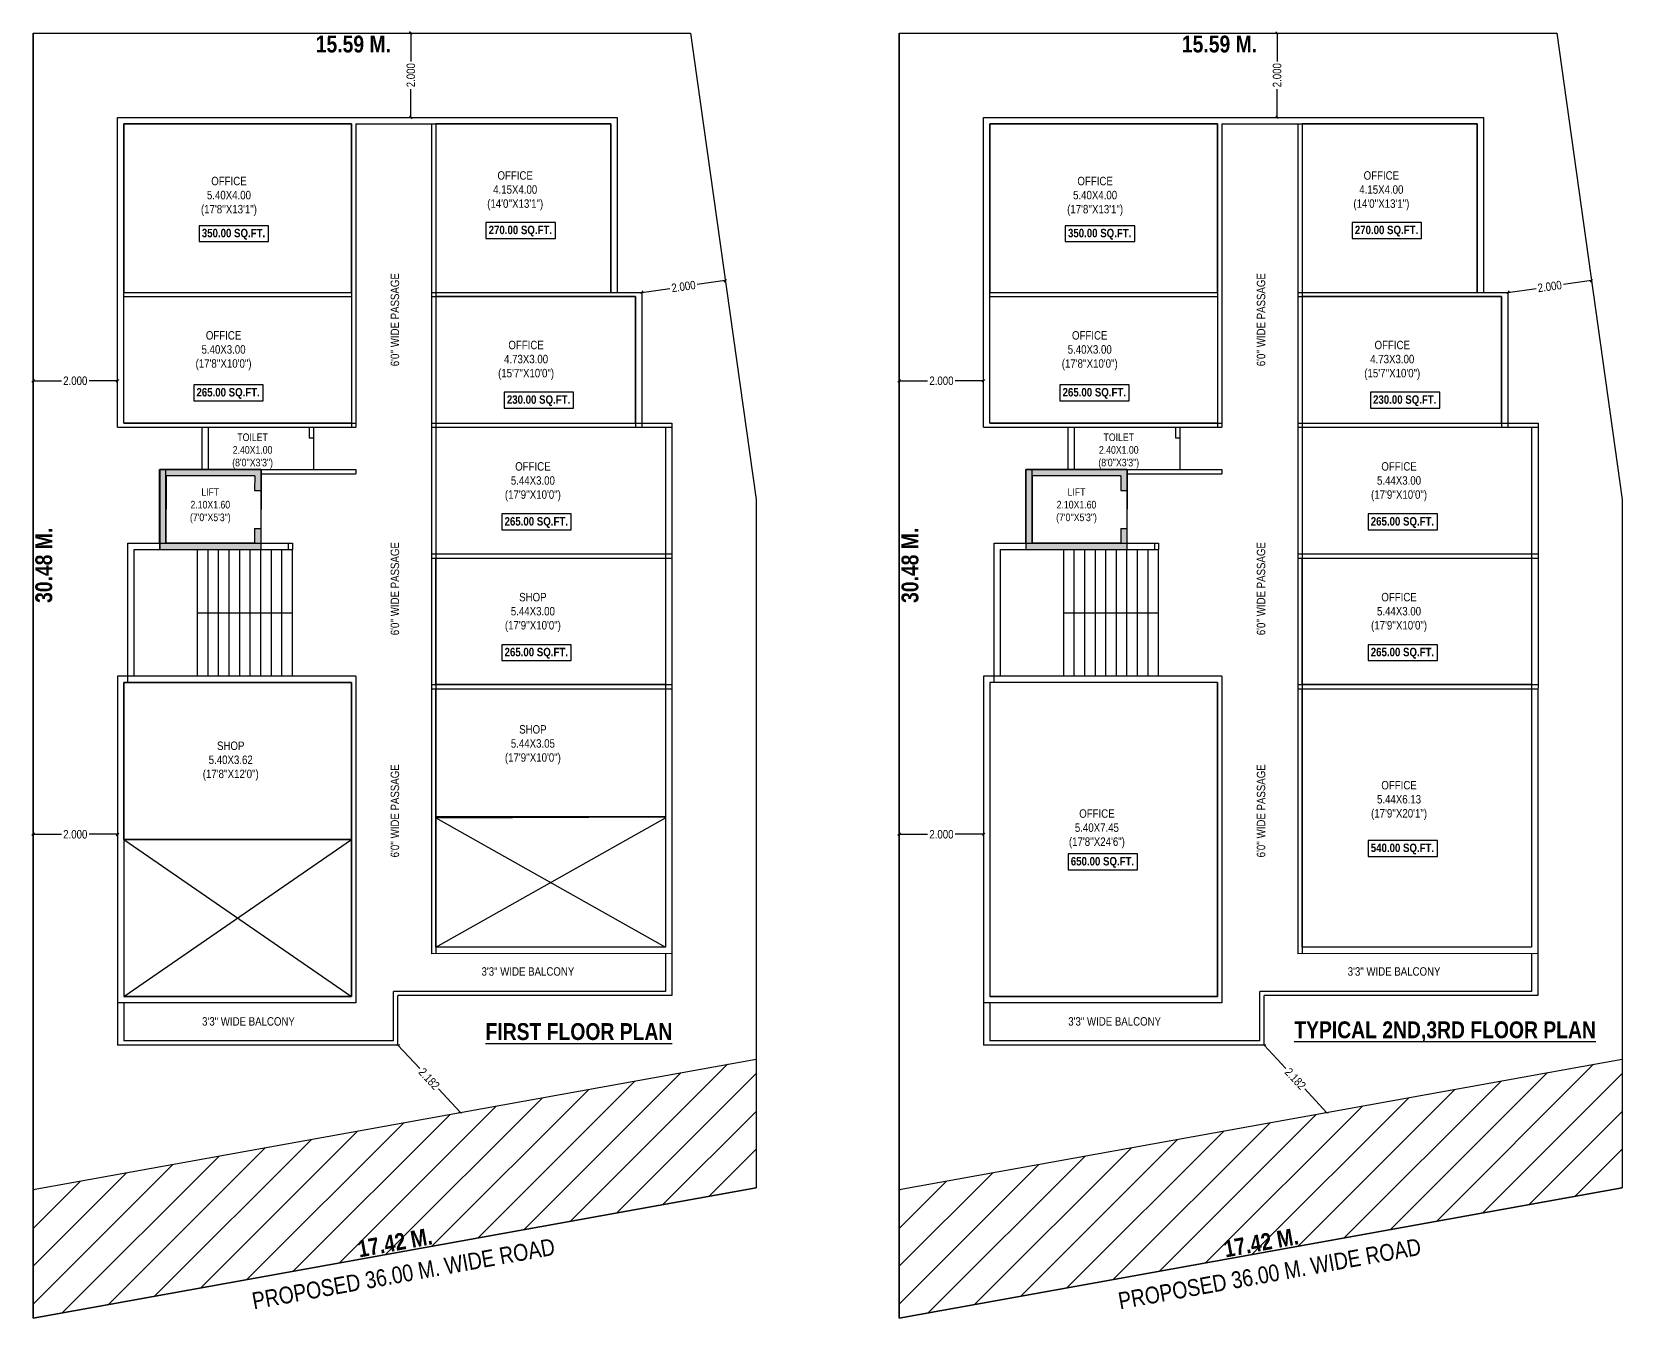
# Model space of a CAD drawing. Extents: x 3011.5 to 3070.1, y 1227.5 to 1258.
# Drawn here: x 3032.36 to 3070.07, y 1227.49 to 1258 of the extents above; entities that cross this region are included whole.
import ezdxf

# ---------------------------------------------------------------- set-up
doc = ezdxf.new("R2010")
doc.units = 0
doc.layers.get('0').update_dxf_attribs({"linetype": 'CONTINUOUS'})
doc.layers.get('DEFPOINTS').update_dxf_attribs({"linetype": 'CONTINUOUS'})
doc.layers.add('TEXT_', color=255, linetype='CONTINUOUS')
doc.styles.add('AN', font='ARIALN.TTF')
doc.dimstyles.new('DIM', dxfattribs={"dimtxt": 0.2, "dimasz": 0.06, "dimexe": 0.05, "dimexo": 0.3, "dimgap": 0.05, "dimtad": 0, "dimdec": 3, "dimlfac": -1, "dimzin": 1, "dimtxsty": 'AN', "dimblk1": 'OBLIQUE', "dimblk2": 'OBLIQUE', "dimsah": 1, "dimcen": 0.001, "dimse1": 1, "dimse2": 1, "dimclrd": 252, "dimclre": 256, "dimclrt": 1, "dimadec": 4, "dimazin": 3, "dimtfac": 1, "dimtdec": 3, "dimtofl": 0, "dimtmove": 0, "dimatfit": 3, "dimtolj": 1, "dimtzin": 1})

# ---------------------------------------------------------------- blocks, each defined once
blk = doc.blocks.new('_OBLIQUE')
at = {"color": 0, "linetype": 'BYBLOCK'}
blk.add_line((-0.5, -0.5), (0.5, 0.5), dxfattribs=at)
blk = doc.blocks.new('*D19')
at = {"color": 252}
for p, q in [((3032.388, 1249.726), (3033.06, 1249.726)), ((3034.388, 1249.726), (3033.715, 1249.726))]:
    blk.add_line(p, q, dxfattribs=at)
at = {"layer": 'DEFPOINTS', "color": 0}
for p in [(3032.388, 1249.726), (3032.388, 1249.649, 11.978), (3034.388, 1249.649, 11.978)]:
    blk.add_point(p, dxfattribs=at)
at = {"color": 252, "xscale": 0.06, "yscale": 0.06, "zscale": 0.06}
for p, rotation in [((3032.388, 1249.726), 180.0000000001303), ((3034.388, 1249.726), 1.302958e-10)]:
    blk.add_blockref('_OBLIQUE', p, dxfattribs=dict(at, rotation=rotation))
at = {"color": 1, "insert": (3033.388, 1249.726), "char_height": 0.2, "attachment_point": 5, "style": 'AN'}
blk.add_mtext('\\A1;2.000', dxfattribs=at)
blk = doc.blocks.new('*D31')
at = {"color": 252}
for p, q in [((3032.388, 1238.97), (3033.06, 1238.97)), ((3034.388, 1238.97), (3033.715, 1238.97))]:
    blk.add_line(p, q, dxfattribs=at)
at = {"layer": 'DEFPOINTS', "color": 0}
for p in [(3032.388, 1238.961, 11.978), (3034.388, 1238.97), (3034.388, 1238.961, 11.978)]:
    blk.add_point(p, dxfattribs=at)
at = {"color": 252, "xscale": 0.06, "yscale": 0.06, "zscale": 0.06, "rotation": 180}
blk.add_blockref('_OBLIQUE', (3032.388, 1238.97), dxfattribs=at)
at = {"color": 252, "xscale": 0.06, "yscale": 0.06, "zscale": 0.06}
blk.add_blockref('_OBLIQUE', (3034.388, 1238.97), dxfattribs=at)
at = {"color": 1, "insert": (3033.388, 1238.97), "char_height": 0.2, "attachment_point": 5, "style": 'AN'}
blk.add_mtext('\\A1;2.000', dxfattribs=at)
blk = doc.blocks.new('*D32')
at = {"color": 252}
for p, q in [((3041.346, 1257.974), (3041.346, 1257.302)), ((3041.346, 1255.974), (3041.346, 1256.646))]:
    blk.add_line(p, q, dxfattribs=at)
at = {"layer": 'DEFPOINTS', "color": 0}
for p in [(3041.346, 1257.974, 11.978), (3041.346, 1255.974, 11.978), (3041.346, 1255.974)]:
    blk.add_point(p, dxfattribs=at)
at = {"color": 252, "xscale": 0.06, "yscale": 0.06, "zscale": 0.06}
for p, rotation in [((3041.346, 1257.974), 90), ((3041.346, 1255.974), 270)]:
    blk.add_blockref('_OBLIQUE', p, dxfattribs=dict(at, rotation=rotation))
at = {"color": 1, "insert": (3041.346, 1256.974), "char_height": 0.2, "attachment_point": 5, "rotation": 90, "style": 'AN'}
blk.add_mtext('\\A1;2.000', dxfattribs=at)
blk = doc.blocks.new('*D28')
at = {"color": 252}
for p, q in [((3048.802, 1252.102), (3048.136, 1252.008)), ((3046.821, 1251.824), (3047.487, 1251.917))]:
    blk.add_line(p, q, dxfattribs=at)
at = {"layer": 'DEFPOINTS', "color": 0}
for p in [(3048.802, 1252.102, 11.978), (3048.802, 1252.102), (3046.821, 1251.824, 11.978)]:
    blk.add_point(p, dxfattribs=at)
at = {"color": 252, "xscale": 0.06, "yscale": 0.06, "zscale": 0.06}
for p, rotation in [((3048.802, 1252.102), 7.988591707464048), ((3046.821, 1251.824), 187.988591707464)]:
    blk.add_blockref('_OBLIQUE', p, dxfattribs=dict(at, rotation=rotation))
at = {"color": 1, "insert": (3047.811, 1251.963), "char_height": 0.2, "attachment_point": 5, "rotation": 7.9886, "style": 'AN'}
blk.add_mtext('\\A1;2.000', dxfattribs=at)
blk = doc.blocks.new('*D30')
at = {"color": 252}
for p, q in [((3041.038, 1233.972), (3041.557, 1233.412)), ((3042.521, 1232.372), (3042.002, 1232.932))]:
    blk.add_line(p, q, dxfattribs=at)
at = {"layer": 'DEFPOINTS', "color": 0}
for p in [(3041.038, 1233.972, 11.978), (3042.521, 1232.372, 11.978), (3042.521, 1232.372)]:
    blk.add_point(p, dxfattribs=at)
at = {"color": 252, "xscale": 0.06, "yscale": 0.06, "zscale": 0.06}
for p, rotation in [((3041.038, 1233.972), 132.8208802228987), ((3042.521, 1232.372), 312.8208802228987)]:
    blk.add_blockref('_OBLIQUE', p, dxfattribs=dict(at, rotation=rotation))
at = {"color": 1, "insert": (3041.779, 1233.172), "char_height": 0.2, "attachment_point": 5, "rotation": 312.8209, "style": 'AN'}
blk.add_mtext('\\A1;2.182', dxfattribs=at)
blk = doc.blocks.new('*D18')
at = {"color": 252}
for p, q in [((3052.927, 1249.726), (3053.599, 1249.726)), ((3054.927, 1249.726), (3054.254, 1249.726))]:
    blk.add_line(p, q, dxfattribs=at)
at = {"layer": 'DEFPOINTS', "color": 0}
for p in [(3052.927, 1249.726), (3052.927, 1249.649, 11.978), (3054.927, 1249.649, 11.978)]:
    blk.add_point(p, dxfattribs=at)
at = {"color": 252, "xscale": 0.06, "yscale": 0.06, "zscale": 0.06}
for p, rotation in [((3052.927, 1249.726), 180.0000000001043), ((3054.927, 1249.726), 1.042366e-10)]:
    blk.add_blockref('_OBLIQUE', p, dxfattribs=dict(at, rotation=rotation))
at = {"color": 1, "insert": (3053.927, 1249.726), "char_height": 0.2, "attachment_point": 5, "style": 'AN'}
blk.add_mtext('\\A1;2.000', dxfattribs=at)
blk = doc.blocks.new('*D22')
at = {"color": 252}
for p, q in [((3052.927, 1238.97), (3053.599, 1238.97)), ((3054.927, 1238.97), (3054.254, 1238.97))]:
    blk.add_line(p, q, dxfattribs=at)
at = {"layer": 'DEFPOINTS', "color": 0}
for p in [(3052.927, 1238.961, 11.978), (3054.927, 1238.97), (3054.927, 1238.961, 11.978)]:
    blk.add_point(p, dxfattribs=at)
at = {"color": 252, "xscale": 0.06, "yscale": 0.06, "zscale": 0.06, "rotation": 180}
blk.add_blockref('_OBLIQUE', (3052.927, 1238.97), dxfattribs=at)
at = {"color": 252, "xscale": 0.06, "yscale": 0.06, "zscale": 0.06}
blk.add_blockref('_OBLIQUE', (3054.927, 1238.97), dxfattribs=at)
at = {"color": 1, "insert": (3053.927, 1238.97), "char_height": 0.2, "attachment_point": 5, "style": 'AN'}
blk.add_mtext('\\A1;2.000', dxfattribs=at)
blk = doc.blocks.new('*D23')
at = {"color": 252}
for p, q in [((3061.885, 1257.974), (3061.885, 1257.302)), ((3061.885, 1255.974), (3061.885, 1256.646))]:
    blk.add_line(p, q, dxfattribs=at)
at = {"layer": 'DEFPOINTS', "color": 0}
for p in [(3061.885, 1257.974, 11.978), (3061.885, 1255.974, 11.978), (3061.885, 1255.974)]:
    blk.add_point(p, dxfattribs=at)
at = {"color": 252, "xscale": 0.06, "yscale": 0.06, "zscale": 0.06}
for p, rotation in [((3061.885, 1257.974), 90), ((3061.885, 1255.974), 270)]:
    blk.add_blockref('_OBLIQUE', p, dxfattribs=dict(at, rotation=rotation))
at = {"color": 1, "insert": (3061.885, 1256.974), "char_height": 0.2, "attachment_point": 5, "rotation": 90, "style": 'AN'}
blk.add_mtext('\\A1;2.000', dxfattribs=at)
blk = doc.blocks.new('*D20')
at = {"color": 252}
for p, q in [((3069.341, 1252.102), (3068.675, 1252.008)), ((3067.36, 1251.824), (3068.026, 1251.917))]:
    blk.add_line(p, q, dxfattribs=at)
at = {"layer": 'DEFPOINTS', "color": 0}
for p in [(3069.341, 1252.102, 11.978), (3069.341, 1252.102), (3067.36, 1251.824, 11.978)]:
    blk.add_point(p, dxfattribs=at)
at = {"color": 252, "xscale": 0.06, "yscale": 0.06, "zscale": 0.06}
for p, rotation in [((3069.341, 1252.102), 7.988591707460435), ((3067.36, 1251.824), 187.9885917074604)]:
    blk.add_blockref('_OBLIQUE', p, dxfattribs=dict(at, rotation=rotation))
at = {"color": 1, "insert": (3068.35, 1251.963), "char_height": 0.2, "attachment_point": 5, "rotation": 7.9886, "style": 'AN'}
blk.add_mtext('\\A1;2.000', dxfattribs=at)
blk = doc.blocks.new('*D21')
at = {"color": 252}
for p, q in [((3061.577, 1233.972), (3062.096, 1233.412)), ((3063.06, 1232.372), (3062.541, 1232.932))]:
    blk.add_line(p, q, dxfattribs=at)
at = {"layer": 'DEFPOINTS', "color": 0}
for p in [(3061.577, 1233.972, 11.978), (3063.06, 1232.372, 11.978), (3063.06, 1232.372)]:
    blk.add_point(p, dxfattribs=at)
at = {"color": 252, "xscale": 0.06, "yscale": 0.06, "zscale": 0.06}
for p, rotation in [((3061.577, 1233.972), 132.8208802229), ((3063.06, 1232.372), 312.8208802229)]:
    blk.add_blockref('_OBLIQUE', p, dxfattribs=dict(at, rotation=rotation))
at = {"color": 1, "insert": (3062.319, 1233.172), "char_height": 0.2, "attachment_point": 5, "rotation": 312.8209, "style": 'AN'}
blk.add_mtext('\\A1;2.182', dxfattribs=at)

msp = doc.modelspace()

# ---------------------------------------------------------------- hatches: boundary and pattern name
h = msp.add_hatch(color=1)
h.dxf.hatch_style = 1
h.paths.add_polyline_path([(3035.3913, 1247.6237), (3037.7928, 1247.6237), (3037.7928, 1247.1233), (3037.6424, 1247.1237), (3037.6424, 1247.4737), (3035.5379, 1247.4737), (3035.5379, 1245.8737), (3037.6424, 1245.8737), (3037.6424, 1246.2237), (3037.7928, 1246.2233), (3037.7928, 1245.7237), (3035.3913, 1245.7237)])
h = msp.add_hatch(color=1)
h.dxf.hatch_style = 1
h.paths.add_polyline_path([(3055.9304, 1247.6237), (3058.3319, 1247.6237), (3058.3319, 1247.1233), (3058.1815, 1247.1237), (3058.1815, 1247.4737), (3056.077, 1247.4737), (3056.077, 1245.8737), (3058.1815, 1245.8737), (3058.1815, 1246.2237), (3058.3319, 1246.2233), (3058.3319, 1245.7237), (3055.9304, 1245.7237)])
h = msp.add_hatch()
h.set_pattern_fill('ANSI31', color=256, scale=0.2)
h.set_pattern_definition([(45, (2819.758, 1065.4872), (-0.4490128, 0.4490128), [])])
h.paths.add_polyline_path([(3049.5303, 1230.5891), (3049.5303, 1233.6376), (3032.3875, 1230.5422), (3032.3875, 1227.4937)])
h = msp.add_hatch()
h.set_pattern_fill('ANSI31', color=256, scale=0.2)
h.set_pattern_definition([(45, (2840.2971, 1065.4872), (-0.4490128, 0.4490128), [])])
h.paths.add_polyline_path([(3070.0694, 1230.5891), (3070.0694, 1233.6376), (3052.9267, 1230.5422), (3052.9267, 1227.4937)])

# ---------------------------------------------------------------- linework, layer by layer
at = {"color": 1}
for p, q in [((3032.3875, 1257.9737, 11.9781), (3047.9775, 1257.9737, 11.9781)), ((3032.3875, 1227.4937, 11.9781), (3032.3875, 1257.9737, 11.9781)), ((3047.9775, 1257.9737, 11.9781), (3049.5303, 1246.9091, 11.9781)), ((3052.9267, 1257.9737, 11.9781), (3068.5167, 1257.9737, 11.9781)), ((3052.9267, 1227.4937, 11.9781), (3052.9267, 1257.9737, 11.9781)), ((3068.5167, 1257.9737, 11.9781), (3070.0694, 1246.9091, 11.9781)), ((3049.5303, 1246.9091, 11.9781), (3049.5303, 1230.5891, 11.9781)), ((3070.0694, 1246.9091, 11.9781), (3070.0694, 1230.5891, 11.9781)), ((3047.3804, 1236.1442, 12.3408), (3047.3817, 1235.2444, 12.3408)), ((3047.5304, 1236.1444, 12.3408), (3047.5318, 1235.1444, 12.3408)), ((3067.9195, 1236.1442, 12.3408), (3067.9208, 1235.2444, 12.3408)), ((3068.0695, 1236.1444, 12.3408), (3068.071, 1235.1444, 12.3408)), ((3047.3817, 1235.2444, 12.3324), (3040.938, 1235.2444, 11.9725)), ((3040.938, 1234.0721, 11.9781), (3040.938, 1235.2444, 11.9781)), ((3047.5318, 1235.1444, 12.3408), (3041.038, 1235.1444, 11.9781)), ((3041.038, 1233.9721, 11.9781), (3041.038, 1235.1444, 11.9781)), ((3047.3818, 1235.1444, 12.3408), (3047.3818, 1235.1442, 12.3408)), ((3047.5318, 1235.2444, 12.3408), (3047.5317, 1235.2444, 12.3408)), ((3067.9208, 1235.2444, 12.3324), (3061.4771, 1235.2444, 11.9725)), ((3061.4771, 1234.0721, 11.9781), (3061.4771, 1235.2444, 11.9781)), ((3068.071, 1235.1444, 12.3408), (3061.5771, 1235.1444, 11.9781)), ((3061.5771, 1233.9721, 11.9781), (3061.5771, 1235.1444, 11.9781)), ((3067.921, 1235.1444, 12.3408), (3067.921, 1235.1442, 12.3408)), ((3068.071, 1235.2444, 12.3408), (3068.0708, 1235.2444, 12.3408)), ((3034.3875, 1234.9721, 11.9781), (3034.3875, 1233.9721, 11.9781)), ((3034.5375, 1234.9721, 11.9781), (3034.5375, 1234.0721, 11.9781)), ((3054.9267, 1234.9721, 11.9781), (3054.9267, 1233.9721, 11.9781)), ((3055.0767, 1234.9721, 11.9781), (3055.0767, 1234.0721, 11.9781)), ((3041.038, 1233.9721, 11.9781), (3034.3875, 1233.9721, 11.9781)), ((3040.938, 1234.0721, 11.9781), (3034.5375, 1234.0721, 11.9781)), ((3061.5771, 1233.9721, 11.9781), (3054.9267, 1233.9721, 11.9781)), ((3061.4771, 1234.0721, 11.9781), (3055.0767, 1234.0721, 11.9781)), ((3049.5303, 1230.5891, 11.9781), (3032.3875, 1227.4937, 11.9781)), ((3070.0694, 1230.5891, 11.9781), (3052.9267, 1227.4937, 11.9781))]:
    msp.add_line(p, q, dxfattribs=at)
for p, q in [((3034.3875, 1255.9737, 11.9781), (3040.0379, 1255.9737, 11.9781)), ((3034.3875, 1248.6237, 11.9781), (3034.3875, 1255.9737, 11.9781)), ((3034.5375, 1255.8237, 11.9781), (3039.9379, 1255.8237, 11.9781)), ((3034.5375, 1248.7237, 11.9781), (3034.5375, 1255.8237, 11.9781)), ((3039.9379, 1255.8237, 11.9781), (3039.9379, 1248.6237, 11.9781)), ((3040.0379, 1255.9737, 11.9781), (3046.2386, 1255.9737, 11.9781)), ((3040.0379, 1255.8237, 11.9781), (3046.0886, 1255.8237, 11.9781)), ((3040.0379, 1255.8237, 11.9781), (3040.0379, 1248.6237, 11.9781)), ((3041.8379, 1255.8237, 11.757), (3041.8379, 1248.6237, 11.9781)), ((3041.9379, 1255.8237, 11.757), (3041.9379, 1248.6237, 11.9781)), ((3046.0886, 1255.8237, 11.9781), (3046.0886, 1251.8237, 11.9781)), ((3046.2386, 1255.9737, 11.9781), (3046.2386, 1251.8237, 11.9781)), ((3054.9267, 1255.9737, 11.9781), (3060.577, 1255.9737, 11.9781)), ((3054.9267, 1248.6237, 11.9781), (3054.9267, 1255.9737, 11.9781)), ((3055.0767, 1255.8237, 11.9781), (3060.477, 1255.8237, 11.9781)), ((3055.0767, 1248.7237, 11.9781), (3055.0767, 1255.8237, 11.9781)), ((3060.477, 1255.8237, 11.9781), (3060.477, 1248.6237, 11.9781)), ((3060.577, 1255.9737, 11.9781), (3066.7777, 1255.9737, 11.9781)), ((3060.577, 1255.8237, 11.9781), (3066.6277, 1255.8237, 11.9781)), ((3060.577, 1255.8237, 11.9781), (3060.577, 1248.6237, 11.9781)), ((3062.377, 1255.8237, 11.757), (3062.377, 1248.6237, 11.9781)), ((3062.477, 1255.8237, 11.757), (3062.477, 1248.6237, 11.9781)), ((3066.6277, 1255.8237, 11.9781), (3066.6277, 1251.8237, 11.9781)), ((3066.7777, 1255.9737, 11.9781), (3066.7777, 1251.8237, 11.9781)), ((3034.5375, 1251.8237, 11.9781), (3039.9379, 1251.8237, 11.9781)), ((3034.5375, 1251.7237, 11.9781), (3039.9379, 1251.7237, 11.9781)), ((3041.8379, 1251.8237, 11.7516), (3046.821, 1251.8237, 12.0374)), ((3041.8379, 1251.7237, 11.7516), (3046.671, 1251.7237, 11.9688)), ((3046.671, 1251.7237, 11.9781), (3046.671, 1248.6237, 12.2046)), ((3046.821, 1251.8237, 11.9781), (3046.821, 1248.6237, 12.2046)), ((3055.0767, 1251.8237, 11.9781), (3060.477, 1251.8237, 11.9781)), ((3055.0767, 1251.7237, 11.9781), (3060.477, 1251.7237, 11.9781)), ((3062.377, 1251.8237, 11.7516), (3067.3601, 1251.8237, 12.0374)), ((3062.377, 1251.7237, 11.7516), (3067.2101, 1251.7237, 11.9688)), ((3067.2101, 1251.7237, 11.9781), (3067.2101, 1248.6237, 12.2046)), ((3067.3601, 1251.8237, 11.9781), (3067.3601, 1248.6237, 12.2046)), ((3034.5375, 1248.7237, 11.9781), (3040.0379, 1248.7237, 11.9781)), ((3041.8379, 1248.7237, 11.9781), (3047.5354, 1248.7237, 12.2046)), ((3047.5354, 1248.7237, 31.3817), (3047.5304, 1236.1364, 12.3408)), ((3055.0767, 1248.7237, 11.9781), (3060.577, 1248.7237, 11.9781)), ((3062.377, 1248.7237, 11.9781), (3068.0746, 1248.7237, 12.2046)), ((3068.0746, 1248.7237, 31.3817), (3068.0695, 1236.1364, 12.3408)), ((3034.3875, 1248.6237, 11.9781), (3040.0379, 1248.6237, 11.9781)), ((3036.3875, 1248.6237, 11.9781), (3036.3875, 1247.6237, 11.9781)), ((3036.5375, 1248.6237, 11.9781), (3036.5375, 1247.6237, 11.9781)), ((3038.9379, 1248.6237, 11.9781), (3038.9379, 1248.3737, 11.9781)), ((3038.9379, 1248.3737, 11.9781), (3039.0379, 1248.3737, 11.9781)), ((3039.0379, 1248.6237, 11.9781), (3039.0379, 1248.3737, 11.9781)), ((3039.0379, 1248.3737, 11.9781), (3039.0379, 1247.6237, 11.9781)), ((3041.8379, 1248.6237, 11.9781), (3041.838, 1236.1362, 12.3408)), ((3041.8379, 1248.6237, 11.9781), (3047.5354, 1248.6237, 12.2046)), ((3041.9379, 1248.6237, 11.9781), (3041.938, 1236.1364, 12.3408)), ((3047.3805, 1248.6237, 12.2046), (3047.3805, 1236.2944, 12.8035)), ((3054.9267, 1248.6237, 11.9781), (3060.577, 1248.6237, 11.9781)), ((3056.9267, 1248.6237, 11.9781), (3056.9267, 1247.6237, 11.9781)), ((3057.0767, 1248.6237, 11.9781), (3057.0767, 1247.6237, 11.9781)), ((3059.477, 1248.6237, 11.9781), (3059.477, 1248.3737, 11.9781)), ((3059.477, 1248.3737, 11.9781), (3059.577, 1248.3737, 11.9781)), ((3059.577, 1248.6237, 11.9781), (3059.577, 1248.3737, 11.9781)), ((3059.577, 1248.3737, 11.9781), (3059.577, 1247.6237, 11.9781)), ((3062.377, 1248.6237, 11.9781), (3062.3771, 1236.1362, 12.3408)), ((3062.377, 1248.6237, 11.9781), (3068.0745, 1248.6237, 12.2046)), ((3062.477, 1248.6237, 11.9781), (3062.4771, 1236.1364, 12.3408)), ((3067.9197, 1248.6237, 12.2046), (3067.9197, 1236.2944, 12.8035)), ((3035.3875, 1245.8737, 11.9781), (3035.3875, 1247.6237, 11.9781)), ((3035.3928, 1247.6237, 12.0471), (3035.3875, 1245.7318, 31.6977)), ((3035.3875, 1247.6237, 11.9781), (3040.0379, 1247.6237, 11.9781)), ((3035.5375, 1245.8737, 11.9781), (3035.5375, 1247.6237, 11.9781)), ((3037.7928, 1247.6237, 11.9781), (3037.7875, 1245.7237, 31.7128)), ((3037.7928, 1247.5237, 11.9781), (3040.0379, 1247.5237, 11.9781)), ((3040.0379, 1247.6237, 11.9781), (3040.0379, 1247.5237, 11.9781)), ((3055.9267, 1245.8737, 11.9781), (3055.9267, 1247.6237, 11.9781)), ((3055.9319, 1247.6237, 12.0471), (3055.9267, 1245.7318, 31.6977)), ((3055.9267, 1247.6237, 11.9781), (3060.577, 1247.6237, 11.9781)), ((3056.0767, 1245.8737, 11.9781), (3056.0767, 1247.6237, 11.9781)), ((3058.3319, 1247.6237, 11.9781), (3058.3266, 1245.7237, 31.7128)), ((3058.3319, 1247.5237, 11.9781), (3060.577, 1247.5237, 11.9781)), ((3060.577, 1247.6237, 11.9781), (3060.577, 1247.5237, 11.9781)), ((3035.3923, 1247.4737, 12.0471), (3035.3913, 1247.4737, 12.0471)), ((3035.5423, 1247.4737, 13.6007), (3035.5379, 1245.8737, 30.2194)), ((3037.6424, 1247.4737, 12.0471), (3035.5423, 1247.4737, 12.0471)), ((3037.6424, 1247.4737, 13.5404), (3037.6414, 1247.1237, 17.1758)), ((3055.9315, 1247.4737, 12.0471), (3055.9304, 1247.4737, 12.0471)), ((3056.0815, 1247.4737, 13.6007), (3056.077, 1245.8737, 30.2194)), ((3058.1815, 1247.4737, 12.0471), (3056.0815, 1247.4737, 12.0471)), ((3058.1815, 1247.4737, 13.5404), (3058.1805, 1247.1237, 17.1758)), ((3037.6414, 1247.1237, 21.8498), (3037.7914, 1247.1233, 21.8498)), ((3058.1805, 1247.1237, 21.8498), (3058.3305, 1247.1233, 21.8498)), ((3037.6389, 1246.2237, 26.5237), (3037.6379, 1245.8737, 30.1591)), ((3037.6389, 1246.2237, 21.8498), (3037.7889, 1246.2233, 21.8498)), ((3058.178, 1246.2237, 26.5237), (3058.1771, 1245.8737, 30.1591)), ((3058.178, 1246.2237, 21.8498), (3058.328, 1246.2233, 21.8498)), ((3034.6375, 1245.8737, 11.9781), (3038.5376, 1245.8737, 22.8232)), ((3034.6375, 1242.5737, 11.9781), (3034.6375, 1245.8737, 11.9781)), ((3034.7875, 1245.7237, 11.9781), (3038.5376, 1245.7237, 22.8232)), ((3034.7875, 1242.7237, 11.9781), (3034.7875, 1245.7237, 11.9781)), ((3035.5375, 1245.7317, 31.6949), (3035.5375, 1245.7314, 31.6977)), ((3037.6379, 1245.8737, 12.0471), (3035.5379, 1245.8737, 12.0471)), ((3036.2876, 1242.7237, 21.5306), (3036.2876, 1245.7237, 22.8232)), ((3036.5376, 1242.7237, 21.5306), (3036.5376, 1245.7237, 22.8232)), ((3036.7876, 1242.7237, 21.5306), (3036.7876, 1245.7237, 22.8232)), ((3037.0376, 1242.7237, 21.5306), (3037.0376, 1245.7237, 22.8232)), ((3037.2876, 1242.7237, 21.5306), (3037.2876, 1245.7237, 22.8232)), ((3037.5376, 1242.7237, 21.5306), (3037.5376, 1245.7237, 22.8232)), ((3037.7876, 1242.7237, 21.5306), (3037.7876, 1245.7237, 22.8232)), ((3038.0376, 1242.7237, 21.5306), (3038.0376, 1245.7237, 22.8232)), ((3038.2876, 1242.7237, 21.5306), (3038.2876, 1245.7237, 22.8232)), ((3038.4376, 1245.8737, 22.8232), (3038.4376, 1245.7237, 22.8232)), ((3038.5376, 1245.8737, 22.8232), (3038.5376, 1245.7237, 22.8232)), ((3038.5376, 1242.7237, 21.5306), (3038.5376, 1245.7237, 22.8232)), ((3055.1767, 1245.8737, 11.9781), (3059.0767, 1245.8737, 22.8232)), ((3055.1767, 1242.5737, 11.9781), (3055.1767, 1245.8737, 11.9781)), ((3055.3267, 1245.7237, 11.9781), (3059.0767, 1245.7237, 22.8232)), ((3055.3267, 1242.7237, 11.9781), (3055.3267, 1245.7237, 11.9781)), ((3056.0767, 1245.7317, 31.6949), (3056.0767, 1245.7314, 31.6977)), ((3058.1771, 1245.8737, 12.0471), (3056.077, 1245.8737, 12.0471)), ((3056.8267, 1242.7237, 21.5306), (3056.8267, 1245.7237, 22.8232)), ((3057.0767, 1242.7237, 21.5306), (3057.0767, 1245.7237, 22.8232)), ((3057.3267, 1242.7237, 21.5306), (3057.3267, 1245.7237, 22.8232)), ((3057.5767, 1242.7237, 21.5306), (3057.5767, 1245.7237, 22.8232)), ((3057.8267, 1242.7237, 21.5306), (3057.8267, 1245.7237, 22.8232)), ((3058.0767, 1242.7237, 21.5306), (3058.0767, 1245.7237, 22.8232)), ((3058.3267, 1242.7237, 21.5306), (3058.3267, 1245.7237, 22.8232)), ((3058.5767, 1242.7237, 21.5306), (3058.5767, 1245.7237, 22.8232)), ((3058.8267, 1242.7237, 21.5306), (3058.8267, 1245.7237, 22.8232)), ((3058.9767, 1245.8737, 22.8232), (3058.9767, 1245.7237, 22.8232)), ((3059.0767, 1245.8737, 22.8232), (3059.0767, 1245.7237, 22.8232)), ((3059.0767, 1242.7237, 21.5306), (3059.0767, 1245.7237, 22.8232)), ((3041.8379, 1245.6236, 11.9781), (3047.5357, 1245.6236, 11.9781)), ((3041.8379, 1245.5236, 11.9781), (3047.5357, 1245.5236, 11.9781)), ((3062.3771, 1245.6236, 11.9781), (3068.0748, 1245.6236, 11.9781)), ((3062.3771, 1245.5236, 11.9781), (3068.0748, 1245.5236, 11.9781)), ((3036.2876, 1244.2237, 22.1769), (3038.5376, 1244.2237, 22.1769)), ((3056.8267, 1244.2237, 22.1769), (3059.0767, 1244.2237, 22.1769)), ((3040.0379, 1242.7237, 11.9781), (3034.3875, 1242.7237, 11.9781)), ((3034.3875, 1242.7237, 11.9781), (3034.3875, 1234.9721, 11.9781)), ((3040.0379, 1242.7237, 11.9781), (3040.0379, 1234.9721, 11.9781)), ((3060.577, 1242.7237, 11.9781), (3054.9267, 1242.7237, 11.9781)), ((3054.9267, 1242.7237, 11.9781), (3054.9267, 1234.9721, 11.9781)), ((3060.577, 1242.7237, 11.9781), (3060.577, 1234.9721, 11.9781)), ((3034.5375, 1242.5737, 11.9781), (3034.5375, 1235.1221, 11.9781)), ((3039.9379, 1242.5737, 11.9781), (3034.6375, 1242.5737, 11.9781)), ((3039.9379, 1242.5737, 11.9781), (3039.9379, 1235.1221, 11.9781)), ((3041.8379, 1242.5236, 11.9781), (3047.5357, 1242.5236, 11.9781)), ((3041.8379, 1242.4236, 11.9781), (3047.5357, 1242.4236, 11.9781)), ((3055.0767, 1242.5737, 11.9781), (3055.0767, 1235.1221, 11.9781)), ((3060.477, 1242.5737, 11.9781), (3055.1767, 1242.5737, 11.9781)), ((3060.477, 1242.5737, 11.9781), (3060.477, 1235.1221, 11.9781)), ((3062.3771, 1242.5236, 11.9781), (3068.0748, 1242.5236, 11.9781)), ((3062.3771, 1242.4236, 11.9781), (3068.0748, 1242.4236, 11.9781)), ((3041.9379, 1239.359, 12.0442), (3047.3805, 1239.3886, 12.6532)), ((3041.938, 1239.359, 12.0442), (3047.3805, 1236.2944, 12.0442)), ((3041.938, 1236.2944, 12.0442), (3047.3805, 1239.359, 12.0442)), ((3034.5375, 1238.8479, 11.9781), (3039.9379, 1238.8479, 11.9781)), ((3034.5375, 1238.8479, 11.9781), (3039.9379, 1235.1221, 11.9781)), ((3034.5375, 1235.1221, 11.9781), (3039.9379, 1238.8479, 11.9781)), ((3047.3805, 1236.2944, 12.3408), (3041.934, 1236.2864, 12.3408)), ((3067.9197, 1236.2944, 12.3408), (3062.4731, 1236.2864, 12.3408)), ((3047.5304, 1236.1444, 12.3408), (3041.838, 1236.1363, 12.3408)), ((3068.0695, 1236.1444, 12.3408), (3062.3771, 1236.1363, 12.3408)), ((3039.9379, 1235.1221, 11.9781), (3034.5375, 1235.1221, 11.9781)), ((3060.477, 1235.1221, 11.9781), (3055.0767, 1235.1221, 11.9781)), ((3040.0379, 1234.9721, 11.9781), (3034.3875, 1234.9721, 11.9781)), ((3060.577, 1234.9721, 11.9781), (3054.9267, 1234.9721, 11.9781)), ((3032.3875, 1230.5422, 11.9781), (3049.5303, 1233.6376, 11.9781)), ((3052.9267, 1230.5422, 11.9781), (3070.0694, 1233.6376, 11.9781)), ((3032.3875, 1227.4937, 11.9781), (3049.5303, 1230.5891, 11.9781)), ((3052.9267, 1227.4937, 11.9781), (3070.0694, 1230.5891, 11.9781))]:
    msp.add_line(p, q)
at = {"elevation": 11.9781}
for points in [[(3032.3875, 1257.9737), (3047.9775, 1257.9737)], [(3032.3875, 1257.9737), (3032.3875, 1227.4937)], [(3052.9267, 1257.9737), (3068.5167, 1257.9737)], [(3052.9267, 1257.9737), (3052.9267, 1227.4937)]]:
    msp.add_lwpolyline(points, dxfattribs=at)
for points, elevation in [([(3039.9379, 1255.8237), (3034.5375, 1255.8237), (3034.5375, 1251.8237), (3039.9379, 1251.8237)], 11.9781), ([(3046.0886, 1255.8237), (3041.9379, 1255.8237), (3041.9379, 1251.8237), (3046.0886, 1251.8237)], 11.9781), ([(3060.477, 1255.8237), (3055.0767, 1255.8237), (3055.0767, 1251.8237), (3060.477, 1251.8237)], 11.9781), ([(3066.6277, 1255.8237), (3062.477, 1255.8237), (3062.477, 1251.8237), (3066.6277, 1251.8237)], 11.9781), ([(3034.5375, 1251.7237), (3039.9379, 1251.7237), (3039.9379, 1248.7237), (3034.5375, 1248.7237)], 11.9781), ([(3046.671, 1251.7237), (3041.9379, 1251.7237), (3041.9379, 1248.7237), (3046.671, 1248.7237)], 11.9688), ([(3055.0767, 1251.7237), (3060.477, 1251.7237), (3060.477, 1248.7237), (3055.0767, 1248.7237)], 11.9781), ([(3067.2101, 1251.7237), (3062.477, 1251.7237), (3062.477, 1248.7237), (3067.2101, 1248.7237)], 11.9688), ([(3037.7928, 1247.6237), (3035.3913, 1247.6237), (3035.3913, 1245.7237), (3037.7928, 1245.7237)], 11.9781), ([(3058.3319, 1247.6237), (3055.9304, 1247.6237), (3055.9304, 1245.7237), (3058.3319, 1245.7237)], 11.9781), ([(3045.1496, 1246.5678), (3043.5043, 1246.5678), (3043.5043, 1246.1895), (3045.1496, 1246.1895)], -0.09), ([(3065.6887, 1246.5678), (3064.0435, 1246.5678), (3064.0435, 1246.1895), (3065.6887, 1246.1895)], -0.09), ([(3041.9379, 1245.5236), (3047.3805, 1245.5236), (3047.3805, 1242.5236), (3041.9379, 1242.5236)], 12.0682), ([(3062.477, 1245.5236), (3067.9197, 1245.5236), (3067.9197, 1242.5236), (3062.477, 1242.5236)], 12.0682), ([(3039.9379, 1242.5737), (3034.5375, 1242.5737), (3034.5375, 1235.1221), (3039.9379, 1235.1221)], 11.9781), ([(3034.5375, 1242.5737), (3039.9379, 1242.5737), (3039.9379, 1238.8479), (3034.5375, 1238.8479)], 11.9781), ([(3041.9379, 1242.4236), (3047.3805, 1242.4236), (3047.3805, 1236.2944), (3041.9379, 1236.2944)], 12.0442), ([(3041.9379, 1242.4236), (3047.3805, 1242.4236), (3047.3805, 1239.3886), (3041.9379, 1239.3886)], 12.0442), ([(3060.477, 1242.5737), (3055.0767, 1242.5737), (3055.0767, 1235.1221), (3060.477, 1235.1221)], 11.9781), ([(3062.4771, 1242.4236), (3067.9197, 1242.4236), (3067.9197, 1236.2944), (3062.4771, 1236.2944)], 12.0442)]:
    msp.add_lwpolyline(points, close=True, dxfattribs=dict(elevation=elevation))
for points in [[(3037.9703, 1253.4048), (3036.325, 1253.4048), (3036.325, 1253.0264), (3037.9703, 1253.0264)], [(3044.772, 1253.4798), (3043.1267, 1253.4798), (3043.1267, 1253.1015), (3044.772, 1253.1015)], [(3058.5094, 1253.4048), (3056.8642, 1253.4048), (3056.8642, 1253.0264), (3058.5094, 1253.0264)], [(3065.3111, 1253.4798), (3063.6659, 1253.4798), (3063.6659, 1253.1015), (3065.3111, 1253.1015)], [(3037.8424, 1249.6296), (3036.1971, 1249.6296), (3036.1971, 1249.2513), (3037.8424, 1249.2513)], [(3045.2038, 1249.4564), (3043.5585, 1249.4564), (3043.5585, 1249.078), (3045.2038, 1249.078)], [(3058.3815, 1249.6296), (3056.7362, 1249.6296), (3056.7362, 1249.2513), (3058.3815, 1249.2513)], [(3065.7429, 1249.4564), (3064.0976, 1249.4564), (3064.0976, 1249.078), (3065.7429, 1249.078)], [(3045.1496, 1243.4678), (3043.5043, 1243.4678), (3043.5043, 1243.0895), (3045.1496, 1243.0895)], [(3065.6887, 1243.4678), (3064.0435, 1243.4678), (3064.0435, 1243.0895), (3065.6887, 1243.0895)], [(3058.5757, 1238.5067), (3056.9304, 1238.5067), (3056.9304, 1238.1284), (3058.5757, 1238.1284)], [(3065.6887, 1238.8241), (3064.0435, 1238.8241), (3064.0435, 1238.4458), (3065.6887, 1238.4458)]]:
    msp.add_lwpolyline(points, close=True)

# ---------------------------------------------------------------- texts
at = {"linetype": 'CONTINUOUS', "char_height": 0.4, "width": 2.032859, "attachment_point": 5, "style": 'AN'}
for insert in [(3039.9816, 1257.7102, 11.9781), (3060.5207, 1257.7102, 11.9781)]:
    msp.add_mtext('{\\fArial Narrow|b1|i0|c0|p34;15.59 M.}', dxfattribs=dict(at, insert=insert))
at = {"attachment_point": 5, "style": 'AN'}
for s, insert, char_height, width in [('OFFICE\\P4.15X4.00\\P(14\'0\'\'X13\'1")', (3043.8197, 1254.2329), 0.2, 0.495383), ('OFFICE\\P4.15X4.00\\P(14\'0\'\'X13\'1")', (3064.3588, 1254.2329), 0.2, 0.495383), ('OFFICE\\P5.40X4.00\\P(17\'8\'\'X13\'1")', (3037.032, 1254.1006), 0.2, 1.182364), ('OFFICE\\P5.40X4.00\\P(17\'8\'\'X13\'1")', (3057.5711, 1254.1006), 0.2, 1.182364), ('{\\fArial Narrow|b1|i0|c0|p34;350.00 SQ.FT.}', (3037.1403, 1253.2016), 0.2, 2.032859), ('{\\fArial Narrow|b1|i0|c0|p34;270.00 SQ.FT.}', (3043.942, 1253.2766), 0.2, 2.032859), ('{\\fArial Narrow|b1|i0|c0|p34;350.00 SQ.FT.}', (3057.6794, 1253.2016), 0.2, 2.032859), ('{\\fArial Narrow|b1|i0|c0|p34;270.00 SQ.FT.}', (3064.4811, 1253.2766), 0.2, 2.032859), ('OFFICE\\P5.40X3.00\\P(17\'8\'\'X10\'0")', (3036.9041, 1250.4402), 0.2, 1.182364), ('OFFICE\\P5.40X3.00\\P(17\'8\'\'X10\'0")', (3057.4432, 1250.4402), 0.2, 1.182364), ('OFFICE\\P4.73X3.00\\P(15\'7\'\'X10\'0")', (3044.078, 1250.2115), 0.2, 0.495383), ('OFFICE\\P4.73X3.00\\P(15\'7\'\'X10\'0")', (3064.6172, 1250.2115), 0.2, 0.495383), ('{\\fArial Narrow|b1|i0|c0|p34;265.00 SQ.FT.}', (3037.0124, 1249.4264), 0.2, 2.032859), ('{\\fArial Narrow|b1|i0|c0|p34;265.00 SQ.FT.}', (3057.5515, 1249.4264), 0.2, 2.032859), ('{\\fArial Narrow|b1|i0|c0|p34;230.00 SQ.FT.}', (3044.3737, 1249.2532), 0.2, 2.032859), ('{\\fArial Narrow|b1|i0|c0|p34;230.00 SQ.FT.}', (3064.9129, 1249.2532), 0.2, 2.032859), ('OFFICE\\P5.44X3.00\\P(17\'9\'\'X10\'0")', (3044.2391, 1247.3321, -0.09), 0.2, 0.495383), ('OFFICE\\P5.44X3.00\\P(17\'9\'\'X10\'0")', (3064.7783, 1247.3321, -0.09), 0.2, 0.495383), ('{\\fArial Narrow|b1|i0|c0|p34;265.00 SQ.FT.}', (3044.3196, 1246.3646, -0.09), 0.2, 2.032859), ('{\\fArial Narrow|b1|i0|c0|p34;265.00 SQ.FT.}', (3064.8587, 1246.3646, -0.09), 0.2, 2.032859), ('SHOP\\P5.44X3.00\\P(17\'9\'\'X10\'0")', (3044.2391, 1244.2321), 0.2, 0.495383), ('OFFICE\\P5.44X3.00\\P(17\'9\'\'X10\'0")', (3064.7783, 1244.2321), 0.2, 0.495383), ('{\\fArial Narrow|b1|i0|c0|p34;265.00 SQ.FT.}', (3044.3196, 1243.2646), 0.2, 2.032859), ('{\\fArial Narrow|b1|i0|c0|p34;265.00 SQ.FT.}', (3064.8587, 1243.2646), 0.2, 2.032859), ('SHOP\\P5.44X3.05\\P(17\'9\'\'X10\'0")', (3044.2391, 1241.0955), 0.2, 0.495383), ('SHOP\\P5.40X3.62\\P(17\'8\'\'X12\'0")', (3037.0743, 1240.7075), 0.2, 1.182364), ('OFFICE\\P5.44X6.13\\P(17\'9\'\'X20\'1")', (3064.7783, 1239.7719), 0.2, 0.495383), ('OFFICE\\P5.40X7.45\\P(17\'8\'\'X24\'6")', (3057.6135, 1239.0997), 0.2, 1.182364), ('{\\fArial Narrow|b1|i0|c0|p34;540.00 SQ.FT.}', (3064.8587, 1238.621), 0.2, 2.032859), ('{\\fArial Narrow|b1|i0|c0|p34;650.00 SQ.FT.}', (3057.7457, 1238.3035), 0.2, 2.032859), ('{\\fArial Narrow|b1|i0|c0|p34;\\LFIRST FLOOR PLAN}', (3045.3309, 1234.2889), 0.4, 6.192387), ('{\\fArial Narrow|b1|i0|c0|p34;\\LTYPICAL 2ND,3RD FLOOR PLAN}', (3065.87, 1234.2889), 0.4, 10.848495)]:
    msp.add_mtext(s, dxfattribs=dict(at, insert=insert, char_height=char_height, width=width))
at = {"char_height": 0.2, "width": 8.698914, "attachment_point": 5, "rotation": 90.00102, "style": 'AN'}
for insert in [(3040.968, 1251.1754), (3061.5071, 1251.1754), (3040.968, 1244.7956), (3061.5071, 1244.7956), (3040.968, 1239.5268), (3061.5071, 1239.5268)]:
    msp.add_mtext("6'0'' WIDE PASSAGE", dxfattribs=dict(at, insert=insert))
at = {"linetype": 'CONTINUOUS', "char_height": 0.4, "attachment_point": 5, "style": 'AN'}
for s, insert, width, rotation in [('{\\fArial Narrow|b1|i0|c0|p34;30.48 M.}', (3032.6442, 1245.3491, 11.9781), 2.032859, 90), ('{\\fArial Narrow|b1|i0|c0|p34;30.48 M.}', (3053.1833, 1245.3491, 11.9781), 2.032859, 90), ('{\\fArial Narrow|b1|i0|c0|p34;17.42 M.}', (3040.9674, 1229.2895, 11.9781), 12.167543, 10.29777), ('{\\fArial Narrow|b1|i0|c0|p34;17.42 M.}', (3061.5065, 1229.2895, 11.9781), 12.167543, 10.29777), ('PROPOSED 36.00 M. WIDE ROAD ', (3041.17, 1228.5463, 11.9781), 12.167543, 10.29777), ('PROPOSED 36.00 M. WIDE ROAD ', (3061.7091, 1228.5463, 11.9781), 12.167543, 10.29777)]:
    msp.add_mtext(s, dxfattribs=dict(at, insert=insert, width=width, rotation=rotation))
at = {"layer": 'TEXT_', "linetype": 'CONTINUOUS', "attachment_point": 5, "style": 'AN'}
for s, insert, char_height, width in [('TOILET\\P2.40X1.00\\P(8\'0\'\'X3\'3")', (3037.5924, 1248.0603, 12.0471), 0.18, 0.982018), ('TOILET\\P2.40X1.00\\P(8\'0\'\'X3\'3")', (3058.1315, 1248.0603, 12.0471), 0.18, 0.982018), ('LIFT\\P2.10X1.60\\P(7\'0\'\'X5\'3")', (3036.5904, 1246.7612, 0.0689), 0.18, 0.982018), ('LIFT\\P2.10X1.60\\P(7\'0\'\'X5\'3")', (3057.1296, 1246.7612, 0.0689), 0.18, 0.982018), ('3\'3" WIDE BALCONY', (3044.1213, 1235.7157), 0.2, 3.268625), ('3\'3" WIDE BALCONY', (3064.6604, 1235.7157), 0.2, 3.268625), ('3\'3" WIDE BALCONY', (3037.4951, 1234.5313), 0.2, 3.268625), ('3\'3" WIDE BALCONY', (3058.0342, 1234.5313), 0.2, 3.268625)]:
    msp.add_mtext(s, dxfattribs=dict(at, insert=insert, char_height=char_height, width=width))

# ---------------------------------------------------------------- dimensions: what is measured, and where the dimension line sits
for base, p1, p2, angle, picture, middle in [((3041.3462, 1255.9737), (3041.3462, 1257.9737, 11.9781), (3041.3462, 1255.9737, 11.9781), 90, '*D32', (3041.3462, 1256.9737)), ((3061.8854, 1255.9737), (3061.8854, 1257.9737, 11.9781), (3061.8854, 1255.9737, 11.9781), 90, '*D23', (3061.8854, 1256.9737)), ((3034.3875, 1238.9696), (3032.3875, 1238.9614, 11.9781), (3034.3875, 1238.9614, 11.9781), 0, '*D31', (3033.3875, 1238.9696)), ((3054.9267, 1238.9696), (3052.9267, 1238.9614, 11.9781), (3054.9267, 1238.9614, 11.9781), 0, '*D22', (3053.9267, 1238.9696))]:
    dim = msp.add_linear_dim(base=base, p1=p1, p2=p2, angle=angle, dimstyle='DIM')
    dim.commit()
    dim.dimension.update_dxf_attribs({"geometry": picture, "text_midpoint": middle})
for p1, p2, distance, picture, middle in [((3046.821, 1251.8237, 11.9781), (3048.8016, 1252.1017, 11.9781), 0, '*D28', (3047.8113, 1251.9627)), ((3067.3601, 1251.8237, 11.9781), (3069.3407, 1252.1017, 11.9781), 0, '*D20', (3068.3504, 1251.9627)), ((3034.3875, 1249.649, 11.9781), (3032.3875, 1249.649, 11.9781), -0.0768, '*D19', (3033.3875, 1249.7257)), ((3054.9267, 1249.649, 11.9781), (3052.9267, 1249.649, 11.9781), -0.0768, '*D18', (3053.9267, 1249.7257)), ((3041.038, 1233.9721, 11.9781), (3042.5208, 1232.3719, 11.9781), 0, '*D30', (3041.7794, 1233.172)), ((3061.5771, 1233.9721, 11.9781), (3063.06, 1232.3719, 11.9781), 0, '*D21', (3062.3185, 1233.172))]:
    dim = msp.add_aligned_dim(p1=p1, p2=p2, distance=distance, dimstyle='DIM')
    dim.commit()
    dim.dimension.update_dxf_attribs({"geometry": picture, "text_midpoint": middle})

doc.saveas('drawing.dxf')
